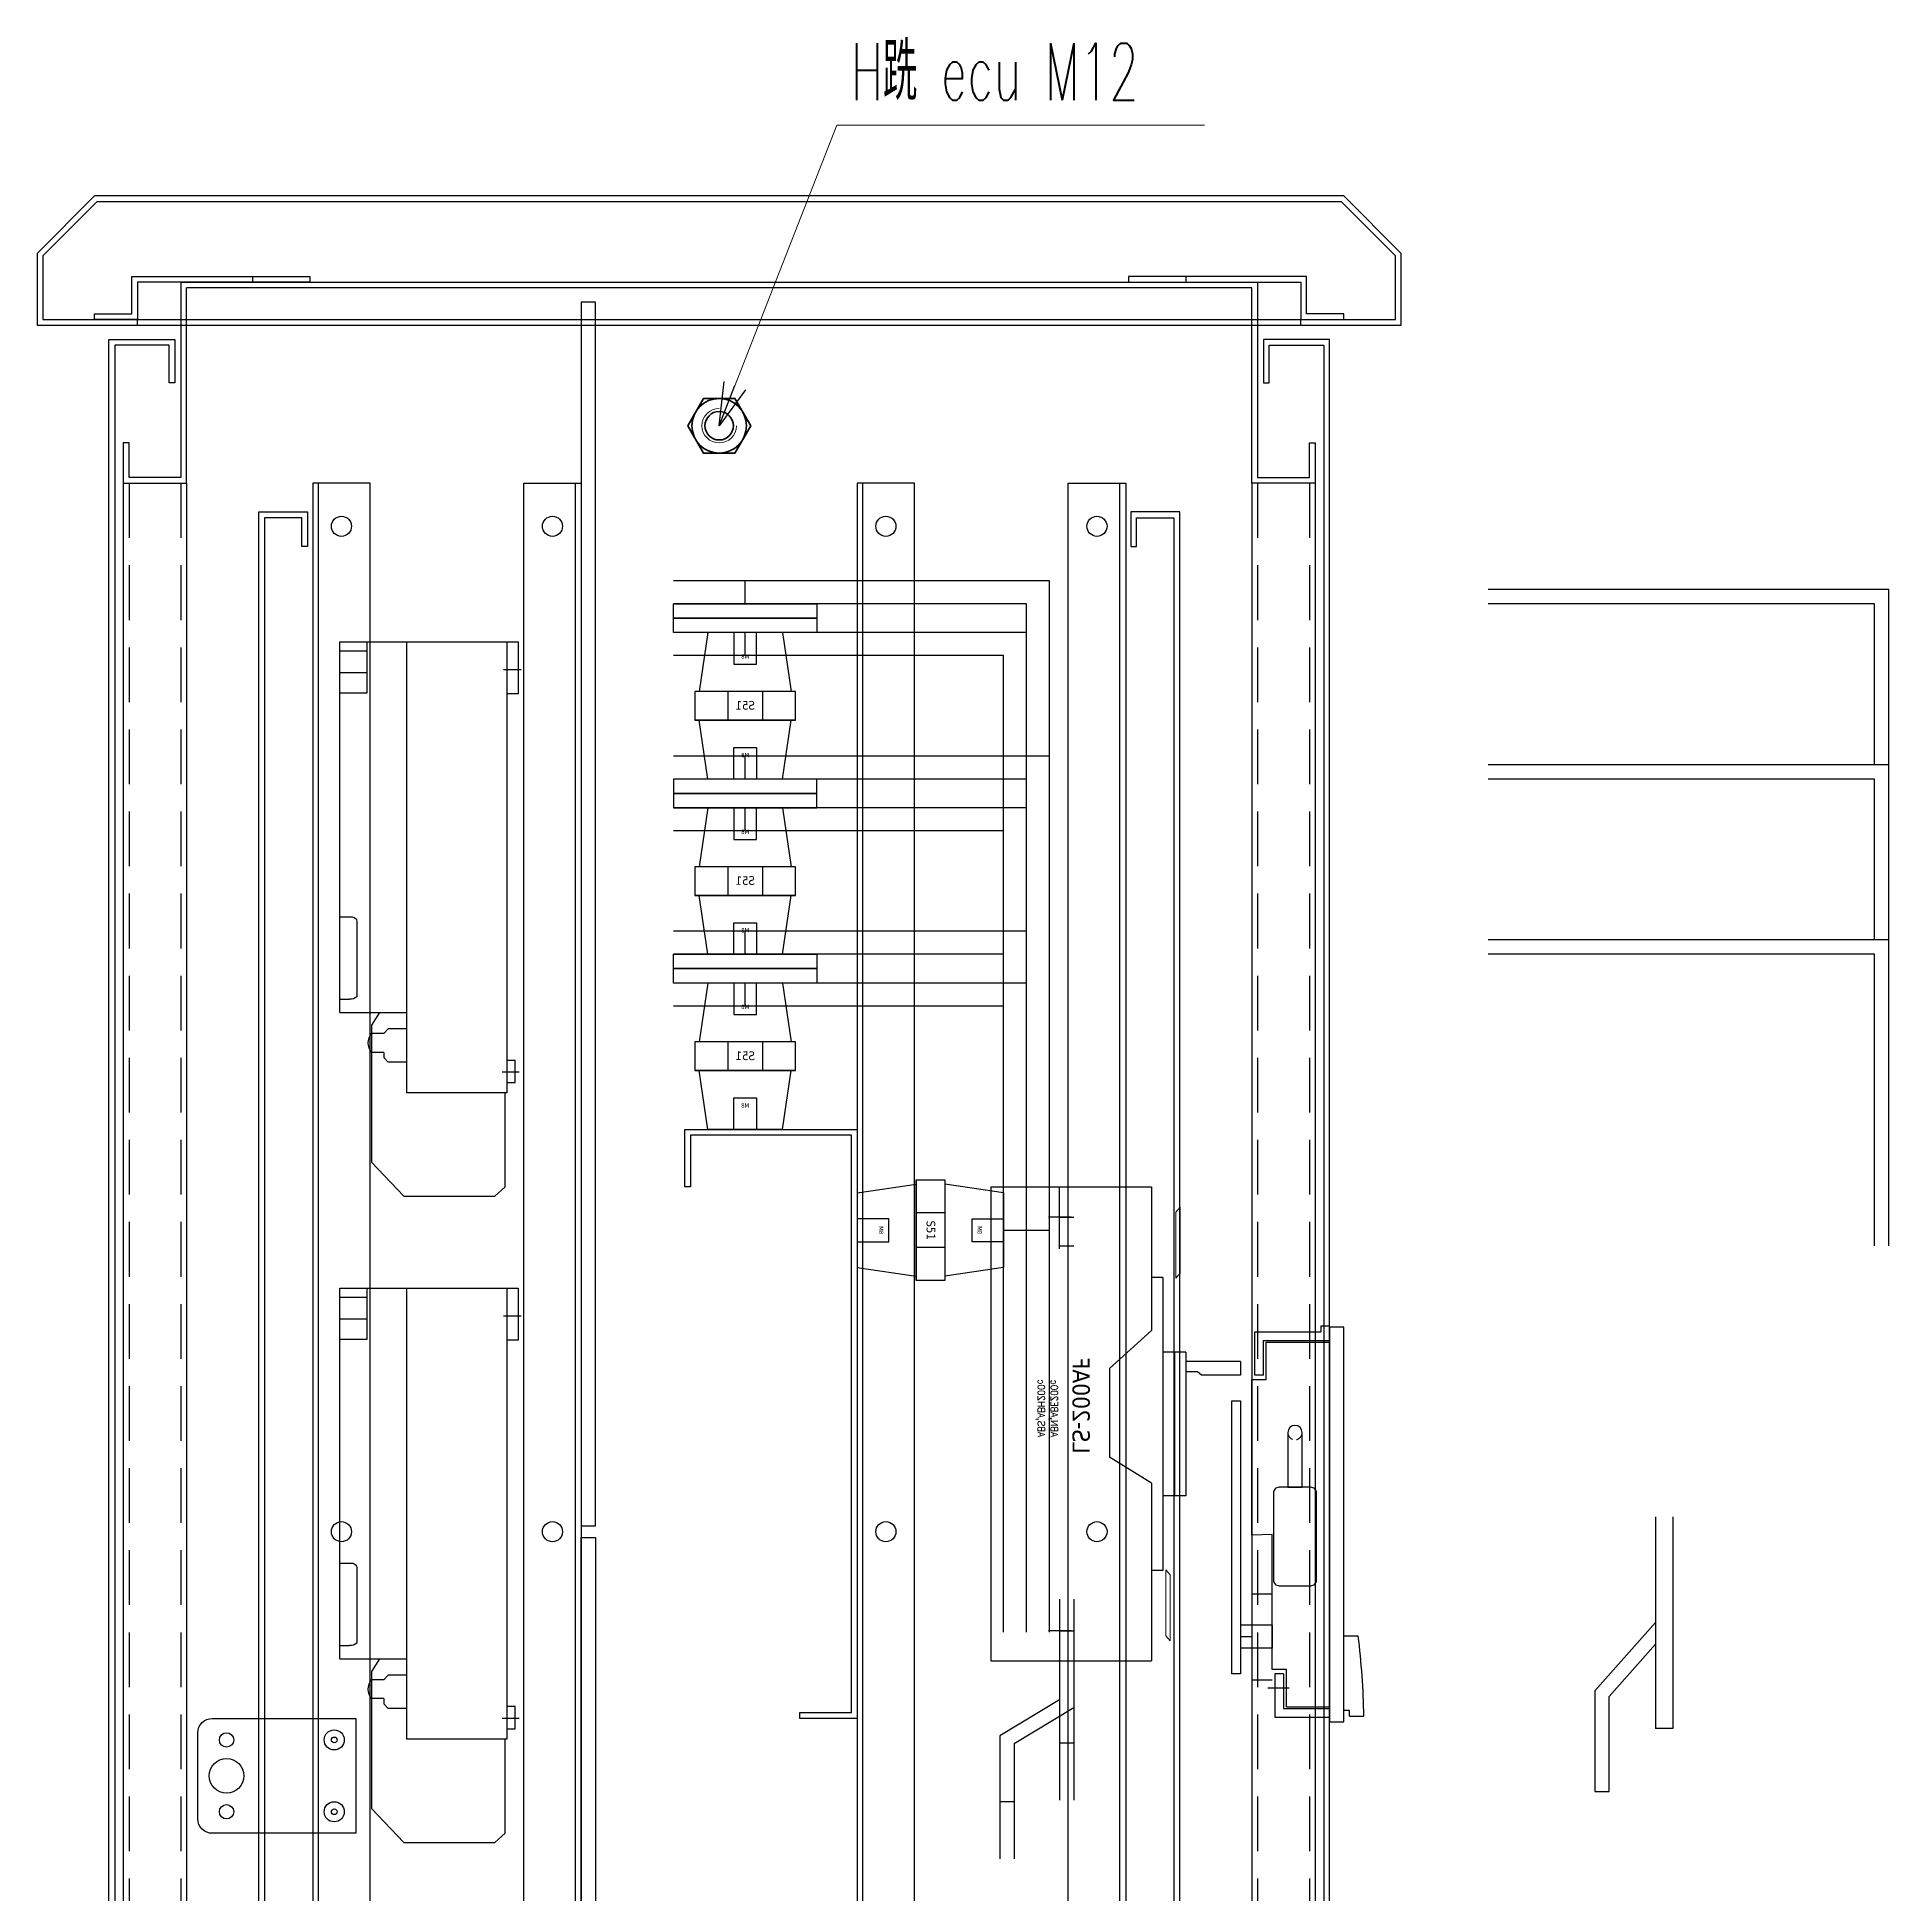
# Model space of a CAD drawing. Header units: millimetres. Extents: x -33730 to 17150, y -76829 to -27437.
# Drawn here: x -2002 to -1358, y -50842 to -50196 of the extents above; entities that cross this region are included whole.
import ezdxf

# ---------------------------------------------------------------- set-up
doc = ezdxf.new("R2010")
doc.units = ezdxf.units.MM
doc.header["$LTSCALE"] = 3
for name, pattern in [('ACAD_ISO04W100', [30, 24, -3, 0, -3]), ('DASHED2', [0.375, 0.25, -0.125]), ('HIDDEN', [9.525, 6.35, -3.175])]:
    doc.linetypes.add(name, pattern=pattern)
for name, color, linetype in [('@.VISIBLE', 7, 'Continuous'), ('centerline', 6, 'ACAD_ISO04W100'), ('dim', 7, 'Continuous'), ('equipments', 2, 'Continuous'), ('FRAME 025', 7, 'Continuous')]:
    doc.layers.add(name, color=color, linetype=linetype)
for name, color, linetype, lineweight in [('FIN', 8, 'Continuous', 18), ('FORT', 2, 'Continuous', 35), ('Text', 7, 'Continuous', 13), ('Thiet bi', 7, 'Continuous', 9)]:
    doc.layers.add(name, color=color, linetype=linetype, lineweight=lineweight)
doc.styles.add('Ann_w01', font='romans.shx', dxfattribs={"width": 0.6, "bigfont": 'chineset.shx'})
doc.styles.add('hw_Standard', font='complex.shx', dxfattribs={"width": 0.9})
doc.styles.get("Standard").update_dxf_attribs({"font": 'arial.ttf'})
doc.styles.add('Tahoma (Input Text)', font='tahoma.ttf')
doc.dimstyles.new('Dim 01_SC15', dxfattribs={"dimscale": 15, "dimtxt": 2, "dimasz": 1, "dimexe": 0.5, "dimexo": 0.5, "dimgap": 0.5, "dimtad": 1, "dimdec": 1, "dimzin": 12, "dimdsep": 46, "dimtxsty": 'Ann_w01', "dimblk": 'OPEN30', "dimcen": 1.5, "dimclrd": 6, "dimclre": 6, "dimclrt": 3, "dimazin": 3, "dimtm": 1e-09, "dimtfac": 1, "dimtdec": 1, "dimtix": 1, "dimtmove": 0, "dimatfit": 3, "dimldrblk": 'OPEN30', "dimfxl": 1, "dimtolj": 1, "dimlwd": 0, "dimlwe": 0, "dimarcsym": 0})

# ---------------------------------------------------------------- blocks, each defined once
blk = doc.blocks.new('HM12_FACE')
at = {"layer": 'FIN'}
blk.add_arc((0, 0), 6, 90, 0, dxfattribs=at)
at = {"layer": 'FORT'}
blk.add_lwpolyline([(-5.48, 9.5), (-10.97, 0), (-5.48, -9.5), (5.48, -9.5), (10.97, 0), (5.48, 9.5)], close=True, dxfattribs=at)
for radius in [9.5, 4.95]:
    blk.add_circle((0, 0), radius, dxfattribs=at)
blk = doc.blocks.new('A$C703210DF')
at = {"color": 3, "ltscale": 20}
for p, q in [((-26, 120.7), (-26, 135.85)), ((-26, 135.85), (-3, 135.85)), ((0, 137.85), (-3, 137.85)), ((-3, 137.85), (-3, 135.85)), ((0, 132.85), (0, 137.85)), ((0, 137.5), (0, 0)), ((5, 137.5), (0, 137.5)), ((5, 0), (5, 137.5)), ((-23, 120.7), (-23, 132.85)), ((-23, 132.85), (0, 132.85)), ((-22, 132.25), (0, 132.25)), ((-22, 119.25), (-22, 132.25)), ((-27, 65), (-27, 119.25)), ((-27, 119.25), (-22, 119.25)), ((-23, 120.7), (-26, 120.7)), ((-34, 16.75), (-34, 111.75)), ((-34, 111.75), (-31, 111.75)), ((-31, 111.75), (-31, 29.67)), ((-20, 65.25), (-27, 65)), ((-20, 18.25), (-20, 65.25)), ((-27, 44.67), (-27, 14.67)), ((-27, 44.67), (-20, 44.67)), ((-27, 33.67), (-31, 33.67)), ((-20, 33.67), (-27, 33.67)), ((-27, 33.67), (-27, 25.67)), ((-20, 33.67), (-20, 25.67)), ((-27, 29.67), (-31, 29.67)), ((-31, 29.67), (-31, 16.75)), ((5, 0), (5, 30)), ((5, 30), (10, 30)), ((-27, 25.67), (-31, 25.67)), ((-20, 25.67), (-27, 25.67)), ((-31, 16.75), (-34, 16.75)), ((-27, 14.67), (-20, 14.67)), ((-15, 18.25), (-20, 18.25)), ((-16, 16.8), (-19, 16.8)), ((-19, 16.8), (-19, 1.65)), ((-16, 16.8), (-16, 4.65)), ((-15, 5.25), (-15, 18.25)), ((0, 4.25), (0, 10.25)), ((-19, 1.65), (0, 1.65)), ((-16, 4.65), (0, 4.65)), ((-15, 5.25), (0, 5.25)), ((0, 0), (5, 0)), ((7, 4), (5, 4)), ((5, 0), (5, 2)), ((7, 2), (7, 4)), ((7, 2), (12, 2))]:
    blk.add_line(p, q, dxfattribs=at)
at = {"color": 3, "linetype": 'DASHED2', "ltscale": 20}
blk.add_line((-21.4, 11.91), (-14.05, 11.91), dxfattribs=at)
at = {"color": 3, "ltscale": 20}
blk.add_arc((-255.08, -3.01), 267.13, 1.07376, 7.09747, dxfattribs=at)
at = {"layer": 'FRAME 025'}
blk.add_lwpolyline([(-14.5, 100.75), (-14.5, 81.72), (-9.5, 81.72), (-9.5, 100.75)], dxfattribs=at)
blk.add_lwpolyline([(-6.5, 81.72), (-17.5, 81.72, 0.414214), (-19.5, 79.72), (-19.5, 49.42, 0.414214), (-17.5, 47.42), (-6.5, 47.42, 0.414214), (-4.5, 49.42), (-4.5, 79.72, 0.414214)], format="xyb", close=True, dxfattribs=at)
blk.add_arc((-12, 100.75), 2.5, 0, 180, dxfattribs=at)
at = {"layer": 'FRAME 025', "linetype": 'DASHED2', "ltscale": 4}
blk.add_arc((-12, 100.75), 2.5, 180, 0, dxfattribs=at)
blk = doc.blocks.new('*U70')
at = {"color": 1}
for p, q in [((-30.5, -7.97), (-30.5, 27.03)), ((-30.5, 27.03), (-20.5, 27.03)), ((-30.5, 27.03), (-30.5, -7.97)), ((-20.5, 27.03), (-20.5, -7.97)), ((-51, 22.53), (-30.5, 25.53)), ((-51, 22.53), (-51, -3.47)), ((-30.5, 25.53), (-30.5, -6.47)), ((-20.5, 25.53), (-20.5, -6.47)), ((0, 22.53), (-20.5, 25.53)), ((0, 22.53), (0, -3.47)), ((-20.5, 15.53), (-30.5, 15.53)), ((-20.5, 3.53), (-30.5, 3.53)), ((-51, -3.47), (-30.5, -6.47)), ((0, -3.47), (-20.5, -6.47)), ((-20.5, -7.97), (-30.5, -7.97))]:
    blk.add_line(p, q, dxfattribs=at)
for points in [[(-51, 13.53), (-51, 5.53), (-40, 5.53), (-40, 13.53)], [(0, 13.53), (0, 5.53), (-11, 5.53), (-11, 13.53)]]:
    blk.add_lwpolyline(points, close=True, dxfattribs=at)
at = {"color": 1, "width": 30.0978, "attachment_point": 5, "rotation": 270}
for s, insert, char_height in [('{\\fTahoma|b0|i0|c0|p34;M8}', (-42.66, 9.53), 1.5), ('{\\fTahoma|b0|i0|c0|p34;S51}', (-25.34, 9.53), 3), ('{\\fTahoma|b0|i0|c0|p34;M8}', (-8.34, 9.53), 1.5)]:
    blk.add_mtext(s, dxfattribs=dict(at, insert=insert, char_height=char_height))
blk = doc.blocks.new('*U80')
for p, q in [((416.79, -3108.78), (360.79, -3108.78)), ((360.79, -3108.78), (360.79, -3158.72)), ((416.79, -3108.78), (416.79, -3273.78)), ((356.79, -3140.28), (360.79, -3140.28)), ((360.79, -3158.72), (375.39, -3171.94)), ((348.79, -3166.28), (348.79, -3216.28)), ((348.79, -3166.28), (356.79, -3166.28)), ((352.79, -3166.28), (352.79, -3216.28)), ((329.79, -3169.56), (329.79, -3174.36)), ((329.79, -3169.56), (348.79, -3169.56)), ((329.79, -3174.36), (343.33, -3174.36)), ((343.33, -3174.36), (344.75, -3173.1)), ((344.75, -3173.1), (348.79, -3173.1)), ((375.39, -3171.94), (375.39, -3202.89)), ((360.79, -3211.85), (375.39, -3202.89)), ((360.79, -3211.85), (360.79, -3273.78)), ((348.79, -3216.28), (356.79, -3216.28)), ((356.79, -3242.28), (360.79, -3242.28)), ((416.79, -3273.78), (360.79, -3273.78))]:
    blk.add_line(p, q)
at = {"color": 1}
for p, q in [((392.79, -3130.28), (392.79, -3108.78)), ((388.79, -3119.28), (396.66, -3119.28)), ((392.79, -3252.28), (392.79, -3273.78)), ((388.79, -3263.28), (396.66, -3263.28))]:
    blk.add_line(p, q, dxfattribs=at)
at = {"color": 3}
blk.add_line((356.79, -3140.28), (356.79, -3242.28), dxfattribs=at)
at = {"layer": 'Thiet bi', "color": 1, "linetype": 'HIDDEN', "ltscale": 10}
for points in [[(352.29, -3117.54), (352.29, -3140.49), (350.79, -3138.78), (350.79, -3115.83)], [(352.29, -3117.54), (352.29, -3140.49), (350.79, -3138.78), (350.79, -3115.83)], [(355.79, -3265.03), (355.79, -3242.07), (354.29, -3243.79), (354.29, -3266.74)], [(355.79, -3265.03), (355.79, -3242.07), (354.29, -3243.79), (354.29, -3266.74)]]:
    blk.add_lwpolyline(points, close=True, dxfattribs=at)
at = {"color": 251, "style": 'hw_Standard', "width": 0.9}
for s, p in [('ABN,ABE200c', (395.87, -3195.84)), ('ABS,ABH200c', (400.39, -3195.84))]:
    blk.add_text(s, height=2.5, rotation=90, dxfattribs=at).set_placement(p)
at = {"layer": 'Text', "insert": (382.29, -3168.19), "char_height": 6, "attachment_point": 3, "rotation": 90, "style": 'Tahoma (Input Text)'}
blk.add_mtext_dynamic_manual_height_columns('LS-200AF', width=11.0147, gutter_width=1, heights=[0], dxfattribs=at)
blk = doc.blocks.new('CE-38 Side')
at = {"layer": 'centerline'}
for p, q in [((-1.04, -9.79), (5.06, -9.79)), ((-0.37, -149.79), (5.55, -149.79))]:
    blk.add_line(p, q, dxfattribs=at)
at = {"layer": 'equipments'}
for p, q in [((0, 0), (0, -18.12)), ((62, 0), (0, 0)), ((3.87, 0), (3.87, -157)), ((38.73, -157), (38.73, 0)), ((52.66, 0), (52.66, -17.93)), ((62, -129.08), (62, 0)), ((62, -3.17), (52.66, -3.17)), ((62, -10.67), (52.66, -10.67)), ((0, -18.12), (3.87, -18.12)), ((52.66, -17.93), (62, -17.93)), ((62, -95.77), (58.17, -95.77)), ((56.1, -97.43), (56.1, -123.6)), ((62, -129.08), (38.73, -129.08)), ((48.29, -129.08), (50.99, -133.52)), ((62, -124.44), (58.64, -124.44)), ((38.73, -134.75), (45.24, -134.75)), ((45.24, -134.75), (46.73, -136.36)), ((50.99, -133.52), (50.99, -181.16)), ((46.73, -136.36), (50.99, -136.36)), ((3.87, -145.6), (0.96, -145.6)), ((0.96, -153.4), (0.96, -145.6)), ((38.73, -146.39), (45.24, -146.39)), ((45.24, -146.39), (46.73, -144.78)), ((46.73, -142.93), (50.99, -142.93)), ((46.73, -142.93), (46.73, -144.78)), ((3.87, -153.4), (0.96, -153.4)), ((3.87, -157), (38.83, -157)), ((4.5, -189.7), (4.5, -157)), ((50.99, -181.16), (39.73, -193)), ((8.13, -193), (4.5, -189.7)), ((39.73, -193), (8.13, -193))]:
    blk.add_line(p, q, dxfattribs=at)
for centre, radius, start, end in [((57.89, -97.53), 1.79, 81.097, 183.2065), ((58.48, -120.68), 3.77, 230.84027, 272.31992), ((46.87, -139.65), 5.27, 321.42219, 38.57781)]:
    blk.add_arc(centre, radius, start, end, dxfattribs=at)
blk = doc.blocks.new('_Open30')
at = {"color": 0, "linetype": 'ByBlock', "lineweight": -2}
for p, q in [((-1, 0.268), (0, 0)), ((0, 0), (-1, -0.268)), ((0, 0), (-1, 0))]:
    blk.add_line(p, q, dxfattribs=at)

msp = doc.modelspace()

# ---------------------------------------------------------------- linework, layer by layer
at = {"color": 2, "linetype": 'Continuous', "lineweight": 25}
for p, q in [((-1438.77, -50710.75), (-1438.77, -50784.4)), ((-1432.77, -50710.75), (-1432.77, -50784.4)), ((-1432.77, -50784.4), (-1438.77, -50784.4))]:
    msp.add_line(p, q, dxfattribs=at)
at = {"color": 3}
for p, q in [((-1438.77, -50747.57), (-1459.93, -50771.36)), ((-1438.77, -50755.1), (-1454.93, -50773.26)), ((-1459.93, -50771.36), (-1459.93, -50806.36)), ((-1454.93, -50806.36), (-1454.93, -50773.26)), ((-1459.93, -50806.36), (-1454.93, -50806.36))]:
    msp.add_line(p, q, dxfattribs=at)
at = {"color": 2, "linetype": 'Continuous', "lineweight": 25}
for points in [[(-1646.28, -50739.41), (-1646.28, -50809.41)], [(-1641.28, -50739.41), (-1641.28, -50809.41)]]:
    msp.add_lwpolyline(points, dxfattribs=at)
at = {"layer": '@.VISIBLE'}
for p, q in [((-1952.33, -50280.91), (-1577.33, -50280.91)), ((-1579.33, -50282.91), (-1950.33, -50282.91)), ((-1755.78, -50392.91), (-1755.78, -50384.91)), ((-1755.78, -50410.91), (-1755.78, -50402.91)), ((-1755.78, -50453.91), (-1755.78, -50445.91)), ((-1755.78, -50453.91), (-1755.78, -50448.91)), ((-1755.78, -50471.91), (-1755.78, -50463.91)), ((-1755.78, -50514.91), (-1755.78, -50506.91)), ((-1755.78, -50514.91), (-1755.78, -50509.91)), ((-1755.78, -50532.91), (-1755.78, -50524.91)), ((-1665.78, -50610.95), (-1649.78, -50610.95)), ((-1646.22, -50606.41), (-1641.28, -50606.41)), ((-1646.28, -50616.41), (-1641.28, -50616.41)), ((-1646.28, -50750.41), (-1641.28, -50750.41)), ((-1646.28, -50789.41), (-1641.28, -50789.41))]:
    msp.add_line(p, q, dxfattribs=at)
at = {"layer": '@.VISIBLE', "color": 6}
for p, q in [((-1927.33, -50278.91), (-1927.33, -50280.91)), ((-1602.33, -50278.91), (-1602.33, -50280.91))]:
    msp.add_line(p, q, dxfattribs=at)
at = {"layer": '@.VISIBLE', "color": 1}
for p, q in [((-1967.33, -50295.91), (-1967.33, -50293.91)), ((-1562.33, -50295.91), (-1562.33, -50293.91))]:
    msp.add_line(p, q, dxfattribs=at)
at = {"layer": '@.VISIBLE', "color": 252}
for p, q in [((-1972.33, -50350.91), (-1972.33, -51080.91)), ((-1950.33, -50350.91), (-1950.33, -51080.91)), ((-1579.33, -50350.91), (-1579.33, -51080.91)), ((-1557.33, -50350.91), (-1557.33, -51080.91))]:
    msp.add_line(p, q, dxfattribs=at)
at = {"layer": '@.VISIBLE', "color": 252, "linetype": 'HIDDEN'}
for p, q in [((-1970.33, -50350.91), (-1970.33, -51080.91)), ((-1952.33, -50350.91), (-1952.33, -51080.91)), ((-1577.33, -50350.91), (-1577.33, -51080.91)), ((-1559.33, -50350.91), (-1559.33, -51080.91))]:
    msp.add_line(p, q, dxfattribs=at)
at = {"layer": '@.VISIBLE', "color": 2}
for p, q in [((-1904.38, -51080.91), (-1904.38, -50350.91)), ((-1625.28, -51080.91), (-1625.28, -50350.91))]:
    msp.add_line(p, q, dxfattribs=at)
at = {"layer": '@.VISIBLE', "color": 151}
for p, q in [((-1814.88, -51080.91), (-1814.88, -50350.91)), ((-1714.78, -51080.91), (-1714.78, -50350.91))]:
    msp.add_line(p, q, dxfattribs=at)
at = {"layer": '@.VISIBLE', "color": 4}
msp.add_line((-1667.14, -50809.79), (-1662.14, -50809.79), dxfattribs=at)
at = {"layer": '@.VISIBLE', "color": 1}
for points in [[(-2002.33, -50295.91), (-1527.33, -50295.91), (-1527.33, -50270.91), (-1547.33, -50250.91), (-1982.33, -50250.91), (-2002.33, -50270.91)], [(-2000.33, -50293.91), (-1529.33, -50293.91), (-1529.33, -50271.73), (-1548.16, -50252.91), (-1981.5, -50252.91), (-2000.33, -50271.73)], [(-1780.78, -50514.91), (-1730.78, -50514.91), (-1730.78, -50519.91), (-1780.78, -50519.91)], [(-1780.78, -50519.91), (-1730.78, -50519.91), (-1730.78, -50524.91), (-1780.78, -50524.91)]]:
    msp.add_lwpolyline(points, close=True, dxfattribs=at)
at = {"layer": '@.VISIBLE', "color": 6}
for points in [[(-1907.33, -50280.91), (-1967.33, -50280.91), (-1967.33, -50293.91), (-1982.33, -50293.91), (-1982.33, -50291.91), (-1969.33, -50291.91), (-1969.33, -50278.91), (-1907.33, -50278.91)], [(-1622.33, -50280.91), (-1562.33, -50280.91), (-1562.33, -50293.91), (-1547.33, -50293.91), (-1547.33, -50291.91), (-1560.33, -50291.91), (-1560.33, -50278.91), (-1622.33, -50278.91)]]:
    msp.add_lwpolyline(points, close=True, dxfattribs=at)
at = {"layer": '@.VISIBLE'}
for points in [[(-1952.33, -50280.91), (-1952.33, -50348.91), (-1970.33, -50348.91), (-1970.33, -50336.91), (-1972.33, -50336.91), (-1972.33, -50350.91), (-1950.33, -50350.91), (-1950.33, -50282.91)], [(-1577.33, -50280.91), (-1577.33, -50348.91), (-1559.33, -50348.91), (-1559.33, -50336.91), (-1557.33, -50336.91), (-1557.33, -50350.91), (-1579.33, -50350.91), (-1579.33, -50282.91)]]:
    msp.add_lwpolyline(points, dxfattribs=at)
at = {"layer": '@.VISIBLE', "color": 2}
for points in [[(-1812.88, -50713.91), (-1807.88, -50713.91), (-1807.88, -50287.91), (-1812.88, -50287.91)], [(-1886.38, -50350.91), (-1906.38, -50350.91), (-1906.38, -51080.91), (-1886.38, -51080.91)], [(-1643.28, -50350.91), (-1623.28, -50350.91), (-1623.28, -51080.91), (-1643.28, -51080.91)], [(-1780.78, -50392.91), (-1730.78, -50392.91), (-1730.78, -50397.91), (-1780.78, -50397.91)], [(-1780.78, -50397.91), (-1730.78, -50397.91), (-1730.78, -50402.91), (-1780.78, -50402.91)], [(-1812.88, -50717.91), (-1807.88, -50717.91), (-1807.88, -51123.91), (-1812.88, -51123.91)]]:
    msp.add_lwpolyline(points, close=True, dxfattribs=at)
at = {"layer": '@.VISIBLE', "color": 4}
for points in [[(-1956.33, -50315.91), (-1956.33, -50302.91), (-1975.33, -50302.91), (-1975.33, -51123.91), (-1956.33, -51123.91), (-1956.33, -51110.91), (-1954.33, -51110.91), (-1954.33, -51125.91), (-1977.33, -51125.91), (-1977.33, -50300.91), (-1954.33, -50300.91), (-1954.33, -50315.91)], [(-1573.33, -50315.91), (-1573.33, -50302.91), (-1554.33, -50302.91), (-1554.33, -51123.91), (-1573.33, -51123.91), (-1573.33, -51110.91), (-1575.33, -51110.91), (-1575.33, -51125.91), (-1552.33, -51125.91), (-1552.33, -50300.91), (-1575.33, -50300.91), (-1575.33, -50315.91)], [(-1908.18, -51058.91), (-1908.18, -51070.91), (-1925.18, -51070.91), (-1925.18, -50360.91), (-1908.18, -50360.91), (-1908.18, -50372.91), (-1910.18, -50372.91), (-1910.18, -50362.91), (-1923.18, -50362.91), (-1923.18, -51068.91), (-1910.18, -51068.91), (-1910.18, -51058.91)], [(-1621.48, -50858.91), (-1621.48, -50870.91), (-1604.48, -50870.91), (-1604.48, -50360.91), (-1621.48, -50360.91), (-1621.48, -50372.91), (-1619.48, -50372.91), (-1619.48, -50362.91), (-1606.48, -50362.91), (-1606.48, -50868.91), (-1619.48, -50868.91), (-1619.48, -50858.91)], [(-1780.78, -50458.91), (-1730.78, -50458.91), (-1730.78, -50453.91), (-1780.78, -50453.91)], [(-1780.78, -50463.91), (-1730.78, -50463.91), (-1730.78, -50458.91), (-1780.78, -50458.91)]]:
    msp.add_lwpolyline(points, close=True, dxfattribs=at)
at = {"layer": '@.VISIBLE', "color": 151}
for points in [[(-1832.88, -50350.91), (-1812.88, -50350.91), (-1812.88, -51080.91), (-1832.88, -51080.91)], [(-1696.78, -50350.91), (-1716.78, -50350.91), (-1716.78, -51080.91), (-1696.78, -51080.91)]]:
    msp.add_lwpolyline(points, close=True, dxfattribs=at)
at = {"layer": '@.VISIBLE', "color": 2}
for points in [[(-1649.78, -50691.41), (-1649.78, -50384.91), (-1780.78, -50384.91)], [(-1357.53, -50448.91), (-1357.53, -50387.91), (-1497.03, -50387.91)], [(-1657.78, -50691.41), (-1657.78, -50392.91), (-1780.78, -50392.91)], [(-1362.53, -50448.91), (-1362.53, -50392.91), (-1497.03, -50392.91)], [(-1657.78, -50691.41), (-1657.78, -50402.91), (-1780.78, -50402.91)], [(-1665.78, -50691.41), (-1665.78, -50410.91), (-1780.78, -50410.91)]]:
    msp.add_lwpolyline(points, dxfattribs=at)
at = {"layer": '@.VISIBLE', "color": 4}
for points in [[(-1649.78, -50750.91), (-1649.78, -50445.91), (-1780.78, -50445.91)], [(-1357.53, -50509.91), (-1357.53, -50448.91), (-1497.03, -50448.91)], [(-1657.78, -50750.91), (-1657.78, -50453.91), (-1780.78, -50453.91)], [(-1362.53, -50509.91), (-1362.53, -50453.91), (-1497.03, -50453.91)], [(-1657.78, -50750.91), (-1657.78, -50463.91), (-1780.78, -50463.91)], [(-1665.78, -50750.91), (-1665.78, -50471.91), (-1780.78, -50471.91)], [(-1646.28, -50739.41), (-1646.28, -50774.41), (-1667.14, -50786.99), (-1667.14, -50829.79)], [(-1641.28, -50739.41), (-1641.28, -50777.23), (-1662.14, -50789.81), (-1662.14, -50829.79)]]:
    msp.add_lwpolyline(points, dxfattribs=at)
at = {"layer": '@.VISIBLE', "color": 1}
for points in [[(-1657.78, -50691.41), (-1657.78, -50506.91), (-1780.78, -50506.91)], [(-1357.53, -50616.41), (-1357.53, -50509.91), (-1497.03, -50509.91)], [(-1665.78, -50691.41), (-1665.78, -50514.91), (-1780.78, -50514.91)], [(-1362.53, -50616.41), (-1362.53, -50514.91), (-1497.03, -50514.91)], [(-1657.78, -50691.41), (-1657.78, -50524.91), (-1780.78, -50524.91)], [(-1665.78, -50691.41), (-1665.78, -50532.91), (-1780.78, -50532.91)]]:
    msp.add_lwpolyline(points, dxfattribs=at)
at = {"layer": '@.VISIBLE'}
msp.add_lwpolyline([(-1736.78, -50778.91), (-1718.78, -50778.91), (-1718.78, -50577.91), (-1774.78, -50577.91), (-1774.78, -50595.91), (-1776.78, -50595.91), (-1776.78, -50575.91), (-1716.78, -50575.91), (-1716.78, -50780.91), (-1736.78, -50780.91)], close=True, dxfattribs=at)
at = {"layer": '@.VISIBLE', "color": 1}
msp.add_lwpolyline([(-1941.38, -50780.91), (-1891.38, -50780.91), (-1891.38, -50820.91), (-1941.38, -50820.91, -0.414214), (-1946.38, -50815.91), (-1946.38, -50785.91, -0.414214)], format="xyb", close=True, dxfattribs=at)
at = {"layer": '@.VISIBLE', "color": 2}
for centre in [(-1896.38, -50365.91), (-1633.28, -50365.91), (-1896.38, -50715.91), (-1633.28, -50715.91)]:
    msp.add_circle(centre, 3.5, dxfattribs=at)
at = {"layer": '@.VISIBLE', "color": 151}
for centre in [(-1822.88, -50365.91), (-1706.78, -50365.91), (-1822.88, -50715.91), (-1706.78, -50715.91)]:
    msp.add_circle(centre, 3.5, dxfattribs=at)
at = {"layer": '@.VISIBLE', "color": 1}
for centre, radius in [((-1936.38, -50788.41), 2.5), ((-1898.88, -50788.41), 3.5), ((-1936.38, -50800.91), 6), ((-1936.38, -50813.41), 2.5), ((-1898.88, -50813.41), 3.5)]:
    msp.add_circle(centre, radius, dxfattribs=at)
at = {"layer": '@.VISIBLE'}
for centre in [(-1898.88, -50788.41), (-1898.88, -50813.41)]:
    msp.add_circle(centre, 1, dxfattribs=at)

# ---------------------------------------------------------------- block references
for name, p in [('HM12_FACE', (-1764.83, -50330.91)), ('*U70', (-1665.78, -50620.48))]:
    msp.add_blockref(name, p)
at = {"xscale": -1, "rotation": 270}
for p in [(-1765.31, -50402.91), (-1765.31, -50463.91), (-1765.31, -50524.91)]:
    msp.add_blockref('*U70', p, dxfattribs=at)
at = {"xscale": -1}
msp.add_blockref('*U80', (-1253.5, -47487.12), dxfattribs=at)
at = {"color": 1, "ltscale": 20}
msp.add_blockref('A$C703210DF', (-1552.33, -50782.16), dxfattribs=at)
at = {"layer": 'dim', "xscale": -1}
for p in [(-1834.88, -50406.11), (-1834.88, -50631.11)]:
    msp.add_blockref('CE-38 Side', p, dxfattribs=at)

# ---------------------------------------------------------------- texts
at = {"layer": '@.VISIBLE', "style": 'Ann_w01', "width": 0.6}
msp.add_text('H跣 ecu M12', height=19.839, dxfattribs=at).set_placement((-1719, -50217.55))

# ---------------------------------------------------------------- leaders
at = {"layer": '@.VISIBLE'}
msp.add_leader([(-1764.83, -50330.91), (-1723.87, -50226.31), (-1595.88, -50226.31)], dimstyle='Dim 01_SC15', override={"dimgap": 0.5, "dimtad": 0}, dxfattribs=at)

doc.saveas('drawing.dxf')
